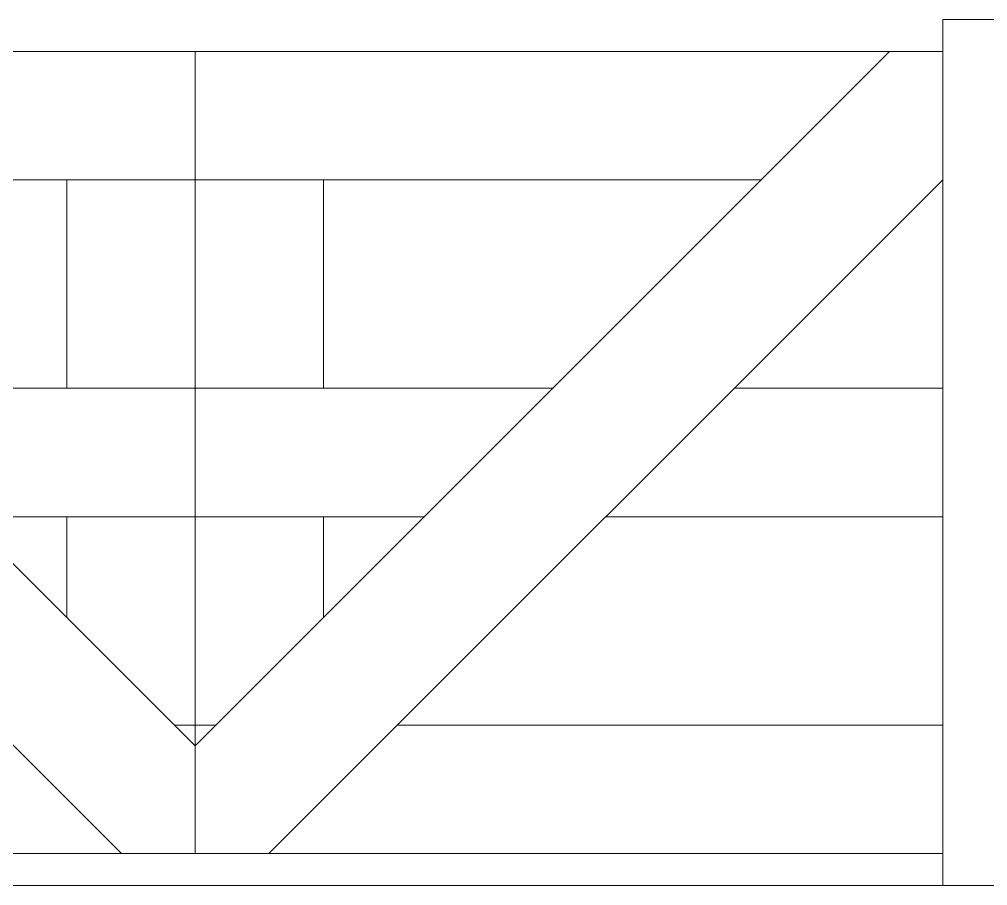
# Model space of a CAD drawing. Header units: millimetres. Extents: x 73 to 57768, y -40361 to 10065.
# Drawn here: x 31696.3 to 31847.2, y 7877.3 to 8012.3 of the extents above; entities that cross this region are included whole.
import ezdxf

# ---------------------------------------------------------------- set-up
doc = ezdxf.new("R2010")
doc.units = ezdxf.units.MM
doc.layers.add('pogled', color=7, linetype='Continuous', lineweight=5, true_color=0x8db1c3)

msp = doc.modelspace()

# ---------------------------------------------------------------- linework, layer by layer
at = {"layer": 'pogled'}
for points in [[(31840.178, 7877.283), (31840.178, 8012.283)], [(31840.178, 8012.283), (31854.178, 8012.283)], [(31607.207, 8007.283), (31831.894, 8007.283)], [(31723.692, 7899.082), (31615.491, 8007.283)], [(31723.692, 7882.283), (31723.692, 8007.283)], [(31723.692, 7899.082), (31831.894, 8007.283)], [(31814.178, 8007.283), (31840.178, 8007.283)], [(31712.207, 7882.283), (31607.207, 7987.283)], [(31635.491, 7987.283), (31811.894, 7987.283)], [(31703.692, 7954.783), (31703.692, 7987.283)], [(31735.178, 7882.283), (31840.178, 7987.283)], [(31743.692, 7954.783), (31743.692, 7987.283)], [(31627.991, 7954.783), (31779.394, 7954.783)], [(31807.678, 7954.783), (31840.178, 7954.783)], [(31814.178, 7954.783), (31840.178, 7954.783)], [(31647.991, 7934.783), (31759.394, 7934.783)], [(31703.692, 7919.082), (31703.692, 7934.783)], [(31743.692, 7919.082), (31743.692, 7934.783)], [(31787.678, 7934.783), (31840.178, 7934.783)], [(31814.178, 7934.783), (31840.178, 7934.783)], [(31720.491, 7902.283), (31726.894, 7902.283)], [(31720.491, 7902.283), (31726.894, 7902.283)], [(31755.178, 7902.283), (31800.178, 7902.283)], [(31755.178, 7902.283), (31840.178, 7902.283)], [(31607.207, 7882.283), (31800.178, 7882.283)], [(31735.178, 7882.283), (31840.178, 7882.283)], [(31840.178, 7877.283), (31854.178, 7877.283)]]:
    msp.add_lwpolyline(points, dxfattribs=at)
at = {"layer": 'pogled', "ltscale": 5}
msp.add_lwpolyline([(32003.692, 7877.283), (31443.692, 7877.283), (31196.435, 7877.283)], dxfattribs=at)

doc.saveas('drawing.dxf')
